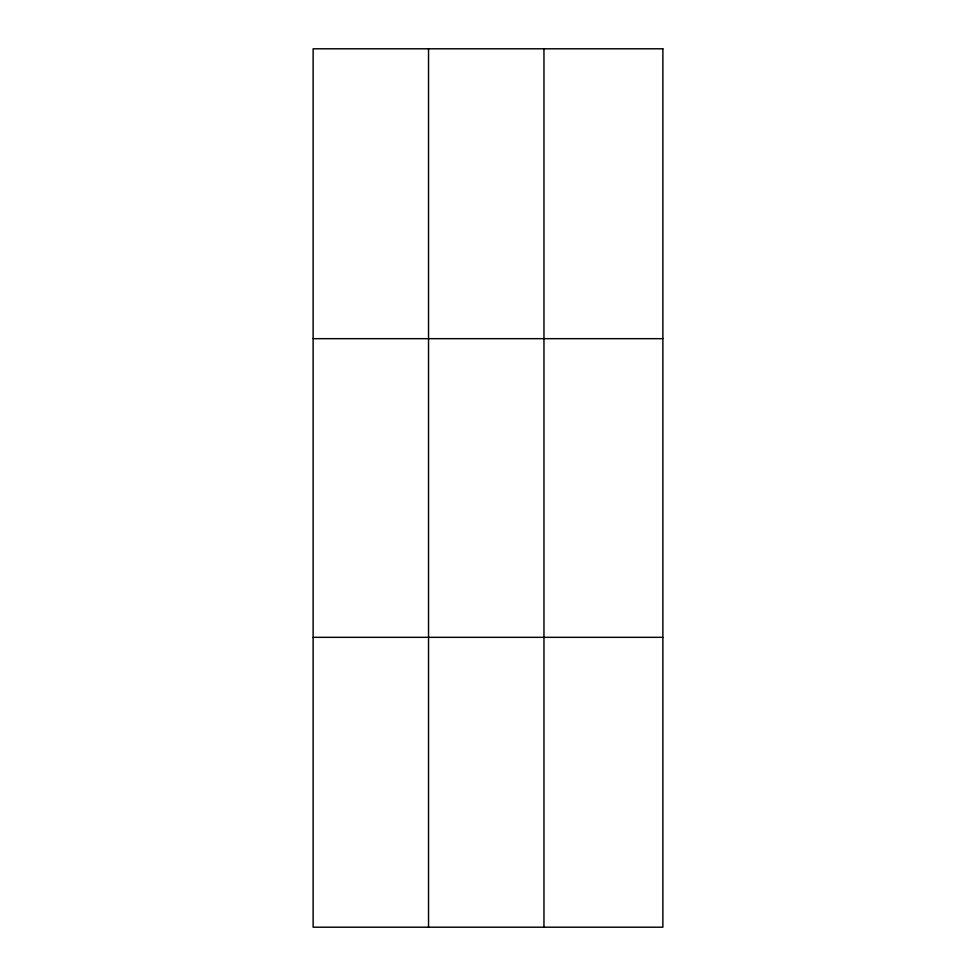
<?xml version="1.0" encoding="UTF-8"?>
<svg xmlns="http://www.w3.org/2000/svg" width="976" height="976" viewBox="0 0 976 976"><rect width="100%" height="100%" fill="white"/><g stroke="black" fill="none" stroke-linecap="round" stroke-linejoin="round"><path stroke-width="1.46" d="M428.537 48.8L428.537 927.2M543.961 48.8L543.961 927.2M313.125 338.672L662.875 338.672M313.125 637.328L662.875 637.328M662.875 48.8L662.875 927.2L313.125 927.2L313.125 48.8L662.875 48.8"/></g></svg>
